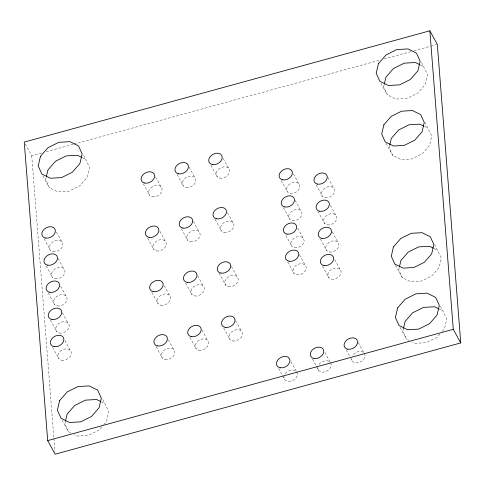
<?xml version="1.0" encoding="UTF-8"?>
<svg xmlns="http://www.w3.org/2000/svg" width="485" height="485" viewBox="0 0 485 485"><rect width="100%" height="100%" fill="white"/><g stroke="black" fill="none" stroke-linecap="round" stroke-linejoin="round"><path stroke-width="0.36" stroke-dasharray="2.42 1.82" d="M46.16 177.504L45.681 179.571L49.312 187.58L57.86 191.83L69.034 191.181L79.831 185.803L87.367 177.14L89.616 167.513L83.135 154.327M65.493 421.065L64.851 423.811L68.488 431.826L71.113 433.135M384.162 84.766L383.677 86.827L387.315 94.842L395.863 99.092L407.03 98.437L417.834 93.059L425.369 84.396L427.618 74.769L420.78 60.94M389.655 145.548L389.152 147.701L392.674 155.467L400.956 159.583L411.783 158.953L422.247 153.745L429.552 145.348L431.735 136.018L425.012 122.432M399.24 267.671L398.737 269.824L402.259 277.59L410.54 281.706L421.368 281.076L431.832 275.868L439.137 267.471L441.32 258.141L434.596 244.555M403.496 328.321L402.847 331.073L406.485 339.082L409.116 340.391M101.832 426.8L99.007 430.049L88.203 435.427L77.036 436.076L74.405 434.766M103.711 424.63L106.536 421.386L108.792 411.759L101.953 397.924M439.828 334.056L437.003 337.305L426.206 342.683L415.033 343.332L412.402 342.028M442.187 331.352L444.539 328.642L446.788 319.015L440.307 305.829M25.317 144.033L31.719 155.679L42.662 152.672M46.305 151.672L73.302 144.269M74.029 144.069L379.688 60.201M384.065 59L411.056 51.592M413.972 50.792L430.025 46.39M430.753 46.19L436.591 44.59M420.695 65.123L423.981 66.76M424.387 126.355L428.207 128.252M433.972 248.478L437.797 250.375M439.21 309.042L443.157 311M82.692 157.867L85.984 159.498M101.207 401.78L105.154 403.744M380.913 83.196L387.315 94.842M385.914 143.178L392.674 155.467M395.499 265.301L402.259 277.59M327.933 177.583L333.625 187.931M400.083 327.442L406.485 339.082M330.418 205.367L335.753 215.067M316.117 184.791L322.519 196.437M332.195 231.86L337.881 242.209M317.893 211.284L324.647 223.573M293.425 173.933L298.76 183.639M334.68 259.645L340.015 269.345M320.379 239.069L326.781 250.715M295.201 200.426L300.888 210.775M281.251 180.499L287.654 192.139M322.507 266.204L328.909 277.85M297.687 228.211L303.022 237.911M358.239 342.489L363.926 352.844A7.178 5.22 -28.8 0 0 352.219 356.051M283.385 207.635L289.781 219.281M299.457 254.704L305.15 265.052M285.871 235.419L291.915 246.416M346.241 349.837L350.509 357.603M350.867 358.245L352.643 361.483M287.641 261.912L294.043 273.558M223.252 158.492L228.587 168.192M324.792 352.413L330.127 362.113A7.178 5.22 -28.8 0 0 318.754 364.756M210.902 165.191L217.304 176.837M312.443 359.112L317.063 367.521M317.42 368.17L318.845 370.752M227.513 212.769L232.842 222.469M189.095 167.119L194.782 177.468M215.164 219.469L221.56 231.109M290.994 361.689L296.329 371.389A7.178 5.22 -28.8 0 0 284.616 374.602M231.418 266.398L237.104 276.747M177.104 174.467L183.5 186.107M278.645 368.388L285.041 380.028M193.357 221.396L199.044 231.745M219.068 273.097L225.822 285.386M235.674 320.676L241.366 331.025M155.649 177.037L160.984 186.743M181.36 228.744L187.762 240.384M197.613 275.674L203.306 286.023M223.682 328.018L230.084 339.664M143.299 183.742L149.701 195.382M159.911 231.315L165.246 241.021M185.622 283.016L192.024 294.662M201.875 329.945L207.568 340.3M147.561 238.014L153.963 249.66M164.172 285.592L169.507 295.298M189.884 337.293L196.286 348.939M151.823 292.291L158.225 303.937M168.434 339.87L173.763 349.57M156.079 346.569L162.481 358.215M42.91 175.94L49.312 187.58M56.381 232L61.716 241.706M58.158 258.493L63.844 268.842M44.032 238.699L50.434 250.345M60.643 286.277L65.978 295.977M46.16 265.841L52.562 277.481M62.413 312.77L68.106 323.119M48.294 292.976L54.69 304.622M64.899 340.555L70.234 350.255M50.422 320.112L56.824 331.758M52.55 347.254L58.952 358.894M62.086 420.18L68.488 431.826M31.719 155.679L53.847 437.609M53.908 438.367L54.975 451.935M364.362 353.359A7.178 5.22 -28.8 0 1 360.028 362.119A7.178 5.22 -28.8 0 1 351.522 359.015M330.558 362.634A7.178 5.22 -28.8 0 1 325.538 371.668A7.178 5.22 -28.8 0 1 317.784 367.127M296.759 371.91A7.178 5.22 -28.8 0 1 291.74 380.937A7.178 5.22 -28.8 0 1 283.986 376.402M198.911 350.243A7.178 5.22 -28.8 0 0 208.683 342.762A7.178 5.22 -28.8 0 0 198.177 340.846A7.178 5.22 -28.8 0 0 198.911 350.243M232.715 340.973A7.178 5.22 -28.8 0 0 242.482 333.486A7.178 5.22 -28.8 0 0 231.975 331.57A7.178 5.22 -28.8 0 0 232.715 340.973M165.112 359.518A7.178 5.22 -28.8 0 0 174.885 352.037A7.178 5.22 -28.8 0 0 164.373 350.121A7.178 5.22 -28.8 0 0 165.112 359.518M228.453 286.696A7.178 5.22 -28.8 0 0 238.226 279.214A7.178 5.22 -28.8 0 0 227.714 277.293A7.178 5.22 -28.8 0 0 228.453 286.696M194.655 295.971A7.178 5.22 -28.8 0 0 204.421 288.484A7.178 5.22 -28.8 0 0 193.915 286.568A7.178 5.22 -28.8 0 0 194.655 295.971M160.85 305.241A7.178 5.22 -28.8 0 0 170.623 297.76A7.178 5.22 -28.8 0 0 160.117 295.844A7.178 5.22 -28.8 0 0 160.85 305.241M224.191 232.418A7.178 5.22 -28.8 0 0 233.964 224.937A7.178 5.22 -28.8 0 0 223.458 223.015A7.178 5.22 -28.8 0 0 224.191 232.418M190.393 241.694A7.178 5.22 -28.8 0 0 200.166 234.213A7.178 5.22 -28.8 0 0 189.653 232.291A7.178 5.22 -28.8 0 0 190.393 241.694M156.594 250.969A7.178 5.22 -28.8 0 0 166.361 243.482A7.178 5.22 -28.8 0 0 155.855 241.566A7.178 5.22 -28.8 0 0 156.594 250.969M219.935 178.14A7.178 5.22 -28.8 0 0 229.702 170.659A7.178 5.22 -28.8 0 0 219.196 168.744A7.178 5.22 -28.8 0 0 219.935 178.14M186.131 187.416A7.178 5.22 -28.8 0 0 195.904 179.935A7.178 5.22 -28.8 0 0 185.397 178.013A7.178 5.22 -28.8 0 0 186.131 187.416M152.332 196.692A7.178 5.22 -28.8 0 0 162.105 189.211A7.178 5.22 -28.8 0 0 151.593 187.289A7.178 5.22 -28.8 0 0 152.332 196.692M61.583 360.203A7.178 5.22 -28.8 0 0 71.356 352.722A7.178 5.22 -28.8 0 0 60.843 350.8A7.178 5.22 -28.8 0 0 61.583 360.203M59.455 333.068A7.178 5.22 -28.8 0 0 69.222 325.58A7.178 5.22 -28.8 0 0 58.715 323.665A7.178 5.22 -28.8 0 0 59.455 333.068M57.321 305.926A7.178 5.22 -28.8 0 0 67.094 298.445A7.178 5.22 -28.8 0 0 56.587 296.529A7.178 5.22 -28.8 0 0 57.321 305.926M55.193 278.79A7.178 5.22 -28.8 0 0 64.966 271.309A7.178 5.22 -28.8 0 0 54.453 269.387A7.178 5.22 -28.8 0 0 55.193 278.79M53.065 251.648A7.178 5.22 -28.8 0 0 62.832 244.167A7.178 5.22 -28.8 0 0 52.325 242.251A7.178 5.22 -28.8 0 0 53.065 251.648M331.497 279.136A7.063 5.141 -28.8 0 0 341.113 271.776A7.063 5.141 -28.8 0 0 330.77 269.884A7.063 5.141 -28.8 0 0 331.497 279.136M296.632 274.843A7.063 5.141 -28.8 0 0 306.253 267.477A7.063 5.141 -28.8 0 0 295.905 265.592A7.063 5.141 -28.8 0 0 296.632 274.843M329.37 252A7.063 5.141 -28.8 0 0 338.985 244.634A7.063 5.141 -28.8 0 0 328.642 242.749A7.063 5.141 -28.8 0 0 329.37 252M294.504 247.708A7.063 5.141 -28.8 0 0 304.119 240.342A7.063 5.141 -28.8 0 0 293.777 238.45A7.063 5.141 -28.8 0 0 294.504 247.708M327.236 224.864A7.063 5.141 -28.8 0 0 336.857 217.498A7.063 5.141 -28.8 0 0 326.514 215.607A7.063 5.141 -28.8 0 0 327.236 224.864M292.37 220.566A7.063 5.141 -28.8 0 0 301.991 213.2A7.063 5.141 -28.8 0 0 291.649 211.314A7.063 5.141 -28.8 0 0 292.37 220.566M325.108 197.722A7.063 5.141 -28.8 0 0 334.723 190.356A7.063 5.141 -28.8 0 0 324.38 188.471A7.063 5.141 -28.8 0 0 325.108 197.722M290.242 193.43A7.063 5.141 -28.8 0 0 299.857 186.064A7.063 5.141 -28.8 0 0 289.515 184.173A7.063 5.141 -28.8 0 0 290.242 193.43"/><path stroke-width="0.73" d="M46.324 176.819L47.93 169.944L55.466 161.281L66.263 155.903L77.436 155.248L82.038 157.54M65.493 421.065L67.1 414.184L74.635 405.521L85.433 400.143L96.606 399.495L100.553 401.453M384.32 84.075L385.927 77.2L393.462 68.537L404.266 63.159L415.433 62.51L420.034 64.796M389.819 144.833L391.334 138.37L398.634 129.974L409.097 124.766L419.925 124.136L423.751 126.033M399.41 266.956L400.919 260.493L408.218 252.097L418.682 246.889L429.51 246.259L433.335 248.156M403.496 328.321L405.102 321.446L412.638 312.783L423.435 307.405L434.608 306.75L438.549 308.715M429.849 30.804L24.25 142.093L47.682 440.61L55.151 454.196L460.75 342.907L437.318 44.39L429.849 30.804L453.281 329.321L460.75 342.907M47.682 440.61L453.281 329.321M40.461 156.358L38.212 165.985L41.843 174L50.392 178.25L61.565 177.595L72.362 172.217L79.898 163.554L82.153 153.927L78.515 145.918L69.967 141.668L58.794 142.317L47.997 147.695L40.461 156.358M59.631 400.604L57.382 410.231L61.019 418.24L69.567 422.49L80.734 421.841L91.538 416.463L99.073 407.8L101.323 398.173L97.685 390.158L89.137 385.908L77.97 386.563L67.166 391.941L59.631 400.604M378.464 63.614L376.208 73.241L379.846 81.256L388.394 85.505L399.567 84.857L410.365 79.479L417.9 70.816L420.149 61.189L416.512 53.174L407.964 48.924L396.797 49.573L385.993 54.95L378.464 63.614M383.865 124.79L381.683 134.121L385.205 141.881L393.493 146.003L404.314 145.373L414.778 140.159L422.083 131.762L424.266 122.432L420.744 114.672L412.456 110.55L401.628 111.18L391.165 116.394L383.865 124.79M393.45 246.907L391.268 256.238L394.79 264.004L403.077 268.126L413.899 267.496L424.369 262.282L431.668 253.885L433.851 244.555L430.328 236.789L422.041 232.673L411.219 233.303L400.749 238.517L393.45 246.907M397.633 307.86L395.384 317.487L399.016 325.502L407.564 329.751L418.737 329.097L429.534 323.719L437.07 315.056L439.319 305.429L435.688 297.42L427.139 293.17L415.966 293.819L405.169 299.196L397.633 307.86M225.246 327.387A7.178 5.22 -28.8 0 0 235.019 319.906A7.178 5.22 -28.8 0 0 224.506 317.984A7.178 5.22 -28.8 0 0 225.246 327.387M191.448 336.663A7.178 5.22 -28.8 0 0 201.214 329.182A7.178 5.22 -28.8 0 0 190.708 327.26A7.178 5.22 -28.8 0 0 191.448 336.663M157.643 345.938A7.178 5.22 -28.8 0 0 167.416 338.451A7.178 5.22 -28.8 0 0 156.91 336.535A7.178 5.22 -28.8 0 0 157.643 345.938M220.984 273.11A7.178 5.22 -28.8 0 0 230.757 265.628A7.178 5.22 -28.8 0 0 220.245 263.713A7.178 5.22 -28.8 0 0 220.984 273.11M187.186 282.385A7.178 5.22 -28.8 0 0 196.958 274.904A7.178 5.22 -28.8 0 0 186.446 272.982A7.178 5.22 -28.8 0 0 187.186 282.385M153.387 291.661A7.178 5.22 -28.8 0 0 163.154 284.174A7.178 5.22 -28.8 0 0 152.648 282.258A7.178 5.22 -28.8 0 0 153.387 291.661M216.722 218.832A7.178 5.22 -28.8 0 0 226.495 211.351A7.178 5.22 -28.8 0 0 215.989 209.435A7.178 5.22 -28.8 0 0 216.722 218.832M182.924 228.108A7.178 5.22 -28.8 0 0 192.697 220.626A7.178 5.22 -28.8 0 0 182.184 218.711A7.178 5.22 -28.8 0 0 182.924 228.108M149.125 237.383A7.178 5.22 -28.8 0 0 158.898 229.902A7.178 5.22 -28.8 0 0 148.386 227.98A7.178 5.22 -28.8 0 0 149.125 237.383M212.466 164.56A7.178 5.22 -28.8 0 0 222.233 157.073A7.178 5.22 -28.8 0 0 211.727 155.158A7.178 5.22 -28.8 0 0 212.466 164.56M178.662 173.83A7.178 5.22 -28.8 0 0 188.435 166.349A7.178 5.22 -28.8 0 0 177.928 164.433A7.178 5.22 -28.8 0 0 178.662 173.83M144.863 183.106A7.178 5.22 -28.8 0 0 154.636 175.625A7.178 5.22 -28.8 0 0 144.124 173.703A7.178 5.22 -28.8 0 0 144.863 183.106M54.114 346.617A7.178 5.22 -28.8 0 0 63.887 339.136A7.178 5.22 -28.8 0 0 53.38 337.22A7.178 5.22 -28.8 0 0 54.114 346.617M51.986 319.482A7.178 5.22 -28.8 0 0 61.759 312A7.178 5.22 -28.8 0 0 51.246 310.079A7.178 5.22 -28.8 0 0 51.986 319.482M49.852 292.346A7.178 5.22 -28.8 0 0 59.625 284.859A7.178 5.22 -28.8 0 0 49.118 282.943A7.178 5.22 -28.8 0 0 49.852 292.346M47.724 265.204A7.178 5.22 -28.8 0 0 57.497 257.723A7.178 5.22 -28.8 0 0 46.984 255.807A7.178 5.22 -28.8 0 0 47.724 265.204M45.596 238.068A7.178 5.22 -28.8 0 0 55.363 230.587A7.178 5.22 -28.8 0 0 44.856 228.665A7.178 5.22 -28.8 0 0 45.596 238.068M324.029 265.556A7.063 5.141 -28.8 0 0 333.65 258.19A7.063 5.141 -28.8 0 0 323.301 256.298A7.063 5.141 -28.8 0 0 324.029 265.556M289.163 261.257A7.063 5.141 -28.8 0 0 298.784 253.891A7.063 5.141 -28.8 0 0 288.442 252.006A7.063 5.141 -28.8 0 0 289.163 261.257M321.901 238.414A7.063 5.141 -28.8 0 0 331.516 231.048A7.063 5.141 -28.8 0 0 321.173 229.162A7.063 5.141 -28.8 0 0 321.901 238.414M287.035 234.122A7.063 5.141 -28.8 0 0 296.65 226.756A7.063 5.141 -28.8 0 0 286.308 224.87A7.063 5.141 -28.8 0 0 287.035 234.122M319.773 211.278A7.063 5.141 -28.8 0 0 329.388 203.912A7.063 5.141 -28.8 0 0 319.045 202.027A7.063 5.141 -28.8 0 0 319.773 211.278M284.907 206.98A7.063 5.141 -28.8 0 0 294.522 199.62A7.063 5.141 -28.8 0 0 284.18 197.728A7.063 5.141 -28.8 0 0 284.907 206.98M317.639 184.136A7.063 5.141 -28.8 0 0 327.26 176.776A7.063 5.141 -28.8 0 0 316.911 174.885A7.063 5.141 -28.8 0 0 317.639 184.136M282.773 179.844A7.063 5.141 -28.8 0 0 292.394 172.478A7.063 5.141 -28.8 0 0 282.046 170.593A7.063 5.141 -28.8 0 0 282.773 179.844M347.806 349.206A7.178 5.22 -28.8 0 0 357.578 341.719A7.178 5.22 -28.8 0 0 347.066 339.803A7.178 5.22 -28.8 0 0 347.806 349.206M314.007 358.476A7.178 5.22 -28.8 0 0 323.78 350.995A7.178 5.22 -28.8 0 0 313.268 349.079A7.178 5.22 -28.8 0 0 314.007 358.476M280.209 367.751A7.178 5.22 -28.8 0 0 289.975 360.27A7.178 5.22 -28.8 0 0 279.469 358.354A7.178 5.22 -28.8 0 0 280.209 367.751"/></g></svg>
